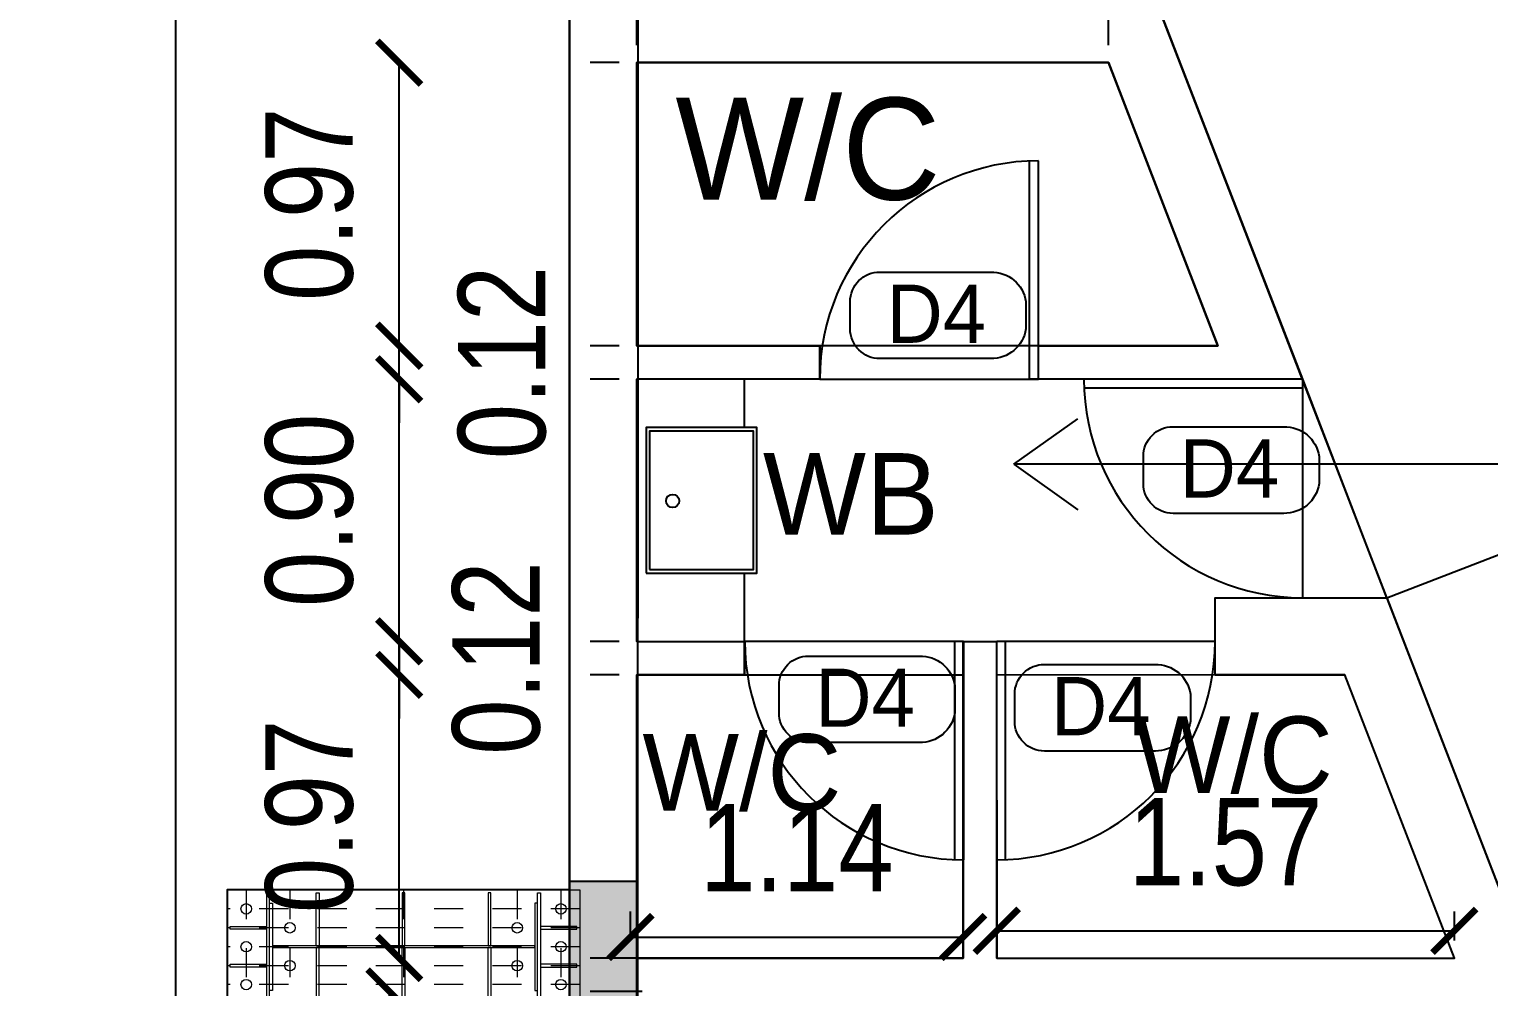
# Model space of a CAD drawing. Header units: metres. Extents: x 1422408 to 2267436, y 3843 to 80428.
# Drawn here: x 2267053.85 to 2267058.86, y 4062.4 to 4065.68 of the extents above; entities that cross this region are included whole.
import ezdxf
from ezdxf.enums import TextEntityAlignment as Align

# ---------------------------------------------------------------- set-up
doc = ezdxf.new("R2010")
doc.units = ezdxf.units.M
doc.header["$LTSCALE"] = 3.5
doc.header["$MEASUREMENT"] = 0
for name, pattern in [('CENTER2', [1.125, 0.75, -0.125, 0.125, -0.125]), ('CONTIN', [0]), ('DOT2', [0.125, 0, -0.125])]:
    doc.linetypes.add(name, pattern=pattern)
doc.layers.get('0').update_dxf_attribs({"linetype": 'CONTINUOUS'})
doc.layers.get('DEFPOINTS').update_dxf_attribs({"linetype": 'CONTINUOUS'})
for name, color, linetype, lineweight in [('1', 1, 'CONTIN', 18), ('BASEPLATE', 2, 'CONTINUOUS', 18), ('BLK_1_FIRE_TENDER_MOVEMENT', 161, 'CONTINUOUS', 0), ('RCC COLUMN', 7, 'CONTINUOUS', 18), ('STEEL', 11, 'CONTINUOUS', 18), ('STIFFENER', 6, 'CONTINUOUS', 18)]:
    doc.layers.add(name, color=color, linetype=linetype, lineweight=lineweight)
for name, color, linetype in [('A-ANNO-TITLE', 7, 'CONTINUOUS'), ('BLK_1_FLR_0_CARPET_AREA', 10, 'CONTINUOUS'), ('BLK_1_FLR_0_REGULAR_ROOM_1', 117, 'CONTINUOUS'), ('BLK_1_FLR_0_WATER_CLOSET', 213, 'CONTINUOUS'), ('BLK_1_LVL_0_BLDG_FOOT_PRINT', 1, 'CONTINUOUS'), ('BLK_1_LVL_0_SIDE_SETBACK2', 102, 'CONTINUOUS'), ('COLUMN', 2, 'CONTINUOUS'), ('DOOR', 8, 'CONTINUOUS'), ('ID', 3, 'CONTINUOUS'), ('rm no', 57, 'CONTINUOUS'), ('WALL', 125, 'CONTINUOUS')]:
    doc.layers.add(name, color=color, linetype=linetype)
for name, color, linetype, plot in [('BLK_1_COVERED_AREA', 140, 'CONTINUOUS', False), ('BLK_1_FLR_0_BLT_UP_AREA', 1, 'CONTINUOUS', False), ('BLK_1_MAX_HEIGHT_CAL_SET_BACK', 6, 'CONTINUOUS', False)]:
    doc.layers.add(name, color=color, linetype=linetype, plot=plot)
doc.styles.add('ID', font='GOTHIC.TTF', dxfattribs={"width": 0.85})
doc.styles.add('USA TEXT', font='GOTHIC.TTF')
doc.dimstyles.new('1-100-ID', dxfattribs={"dimtxt": 0.3, "dimasz": 0.15, "dimexe": 0.1, "dimexo": 0.06, "dimgap": 0.15, "dimtad": 1, "dimzin": 3, "dimdsep": 46, "dimtxsty": 'ID', "dimblk": 'ARCHTICK', "dimcen": 0, "dimclrd": 252, "dimclre": 252, "dimclrt": 3, "dimadec": 0, "dimazin": 0, "dimtfac": 1, "dimtix": 1, "dimtmove": 2, "dimatfit": 3, "dimldrblk": 'OPEN90', "dimfxl": 1, "dimtolj": 1, "dimtzin": 0, "dimarcsym": 0})
doc.dimstyles.get("Standard").update_dxf_attribs({"dimtxt": 0.18, "dimasz": 0.18, "dimexe": 0.18, "dimexo": 0.0625, "dimgap": 0.09, "dimtad": 0, "dimtih": 1, "dimtoh": 1, "dimdec": 4, "dimzin": 0, "dimdsep": 46, "dimtxsty": 'STANDARD', "dimcen": 0.09, "dimadec": 0, "dimazin": 0, "dimtfac": 1, "dimtdec": 4, "dimtofl": 0, "dimtmove": 0, "dimatfit": 3, "dimfxl": 1, "dimtolj": 1, "dimtzin": 0, "dimarcsym": 0})

# ---------------------------------------------------------------- blocks, each defined once
blk = doc.blocks.new('BP1')
at = {"layer": '1', "linetype": 'Continuous'}
for centre in [(12808942.6, 6760111), (12809072.6, 6760111), (12809202.6, 6760111), (12809007.6, 6759961), (12809137.6, 6759961), (12809007.6, 6759181), (12809137.6, 6759181), (12808942.6, 6759031), (12809072.6, 6759031), (12809202.6, 6759031)]:
    blk.add_circle(centre, 18, dxfattribs=at)
at = {"layer": 'BASEPLATE', "linetype": 'Continuous'}
blk.add_lwpolyline([(12808877.6, 6760176), (12809267.6, 6760176), (12809267.6, 6758966), (12808877.6, 6758966)], close=True, dxfattribs=at)
at = {"layer": 'RCC COLUMN', "color": 4, "linetype": 'CENTER2', "ltscale": 2}
for p, q in [((12808942.6, 6760176), (12808942.6, 6758966)), ((12809007.6, 6760176), (12809007.6, 6758966)), ((12809072.6, 6760176), (12809072.6, 6758966)), ((12809137.6, 6760176), (12809137.6, 6758966)), ((12809202.6, 6760176), (12809202.6, 6758966)), ((12808877.6, 6760111), (12809267.6, 6760111)), ((12808877.6, 6759961), (12809267.6, 6759961)), ((12808877.6, 6759571), (12809267.6, 6759571)), ((12808877.6, 6759181), (12809267.6, 6759181)), ((12808877.6, 6759031), (12809267.6, 6759031))]:
    blk.add_line(p, q, dxfattribs=at)
at = {"layer": 'STEEL', "linetype": 'Continuous'}
for points in [[(12808922.6, 6760021), (12809222.6, 6760021), (12809222.6, 6760031), (12808922.6, 6760031)], [(12809069.6, 6760021), (12809069.6, 6759121), (12809075.6, 6759121), (12809075.6, 6760021)], [(12808922.6, 6759121), (12809222.6, 6759121), (12809222.6, 6759111), (12808922.6, 6759111)]]:
    blk.add_lwpolyline(points, close=True, dxfattribs=at)
at = {"layer": 'STIFFENER', "linetype": 'Continuous'}
for points in [[(12809002.6, 6760166), (12809002.6, 6760041), (12809012.6, 6760041), (12809012.6, 6760166)], [(12809132.6, 6760166), (12809132.6, 6760041), (12809142.6, 6760041), (12809142.6, 6760166)], [(12809257.6, 6760031), (12808887.6, 6760031), (12808887.6, 6760041), (12809257.6, 6760041)], [(12808887.6, 6759861), (12809069.6, 6759861), (12809069.6, 6759871), (12808887.6, 6759871)], [(12809257.6, 6759861), (12809075.6, 6759861), (12809075.6, 6759871), (12809257.6, 6759871)], [(12808887.6, 6759566), (12809069.6, 6759566), (12809069.6, 6759576), (12808887.6, 6759576)], [(12809257.6, 6759566), (12809075.6, 6759566), (12809075.6, 6759576), (12809257.6, 6759576)], [(12808887.6, 6759281), (12809069.6, 6759281), (12809069.6, 6759271), (12808887.6, 6759271)], [(12809257.6, 6759281), (12809075.6, 6759281), (12809075.6, 6759271), (12809257.6, 6759271)], [(12809257.6, 6759111), (12808887.6, 6759111), (12808887.6, 6759101), (12809257.6, 6759101)], [(12809002.6, 6758976), (12809002.6, 6759101), (12809012.6, 6759101), (12809012.6, 6758976)], [(12809132.6, 6758976), (12809132.6, 6759101), (12809142.6, 6759101), (12809142.6, 6758976)]]:
    blk.add_lwpolyline(points, close=True, dxfattribs=at)
blk = doc.blocks.new('_ArchTick')
at = {"color": 0, "linetype": 'ByBlock', "const_width": 0.15}
blk.add_lwpolyline([(-0.5, -0.5), (0.5, 0.5)], dxfattribs=at)
blk = doc.blocks.new('*D138')
at = {"layer": 'DEFPOINTS', "color": 0, "ltscale": 400}
for p in [(2267056.4871, 4070.1532), (2267061.4699, 4054.9082), (2267066.6753, 4054.9082)]:
    blk.add_point(p, dxfattribs=at)
at = {"layer": 'ID', "color": 252, "linetype": 'DOT2', "lineweight": -2, "ltscale": 400}
for p, q in [((2267056.5471, 4070.1532), (2267066.7753, 4070.1532)), ((2267061.5299, 4054.9082), (2267066.7753, 4054.9082))]:
    blk.add_line(p, q, dxfattribs=at)
at = {"layer": 'ID', "color": 252, "lineweight": -2, "ltscale": 400}
blk.add_line((2267066.6753, 4070.1532), (2267066.6753, 4054.9082), dxfattribs=at)
at = {"layer": 'ID', "color": 252, "lineweight": -2, "ltscale": 400, "xscale": 0.15, "yscale": 0.15, "zscale": 0.15}
for p, rotation in [((2267066.6753, 4070.1532), 90), ((2267066.6753, 4054.9082), 270)]:
    blk.add_blockref('_ArchTick', p, dxfattribs=dict(at, rotation=rotation))
at = {"layer": 'ID', "color": 3, "ltscale": 400, "insert": (2267066.3678, 4062.5307), "char_height": 0.3, "attachment_point": 5, "rotation": 90, "style": 'ID'}
blk.add_mtext('\\A1;15.25', dxfattribs=at)
blk = doc.blocks.new('_Open90')
at = {"color": 0, "linetype": 'ByBlock', "lineweight": -2}
for p, q in [((-0.5, 0.5), (0, 0)), ((0, 0), (-1, 0)), ((0, 0), (-0.5, -0.5))]:
    blk.add_line(p, q, dxfattribs=at)
blk = doc.blocks.new('*D143')
at = {"layer": 'DEFPOINTS', "color": 0, "ltscale": 400}
for p in [(2267055.7299, 4070.3832), (2267067.3989, 4070.3832), (2267061.4056, 4039.2132)]:
    blk.add_point(p, dxfattribs=at)
at = {"layer": 'ID', "color": 252, "linetype": 'DOT2', "lineweight": -2, "ltscale": 400}
for p, q in [((2267055.7899, 4070.3832), (2267067.4989, 4070.3832)), ((2267061.4656, 4039.2132), (2267067.4989, 4039.2132))]:
    blk.add_line(p, q, dxfattribs=at)
at = {"layer": 'ID', "color": 252, "lineweight": -2, "ltscale": 400}
blk.add_line((2267067.3989, 4039.2132), (2267067.3989, 4070.3832), dxfattribs=at)
at = {"layer": 'ID', "color": 252, "lineweight": -2, "ltscale": 400, "xscale": 0.15, "yscale": 0.15, "zscale": 0.15}
for p, rotation in [((2267067.3989, 4070.3832), 90), ((2267067.3989, 4039.2132), 270)]:
    blk.add_blockref('_ArchTick', p, dxfattribs=dict(at, rotation=rotation))
at = {"layer": 'ID', "color": 3, "ltscale": 400, "insert": (2267067.0913, 4054.7982), "char_height": 0.3, "attachment_point": 5, "rotation": 90, "style": 'ID'}
blk.add_mtext('\\A1;31.17', dxfattribs=at)
blk = doc.blocks.new('*D94')
at = {"layer": 'DEFPOINTS', "color": 0, "ltscale": 400}
for p in [(2267053.55, 4065.7989), (2267055.931, 4065.7989), (2267055.931, 4065.5689)]:
    blk.add_point(p, dxfattribs=at)
at = {"layer": 'ID', "color": 252, "lineweight": -2, "ltscale": 400}
for p, q in [((2267053.55, 4065.7989), (2267053.55, 4065.9489)), ((2267053.55, 4065.5689), (2267053.55, 4065.7989)), ((2267053.55, 4065.5689), (2267053.55, 4065.4189))]:
    blk.add_line(p, q, dxfattribs=at)
at = {"layer": 'ID', "color": 252, "linetype": 'DOT2', "lineweight": -2, "ltscale": 400}
for p, q in [((2267055.871, 4065.7989), (2267053.45, 4065.7989)), ((2267055.871, 4065.5689), (2267053.45, 4065.5689))]:
    blk.add_line(p, q, dxfattribs=at)
at = {"layer": 'ID', "color": 252, "lineweight": -2, "ltscale": 400, "xscale": 0.15, "yscale": 0.15, "zscale": 0.15}
for p, rotation in [((2267053.55, 4065.7989), 270), ((2267053.55, 4065.5689), 90)]:
    blk.add_blockref('_ArchTick', p, dxfattribs=dict(at, rotation=rotation))
at = {"layer": 'ID', "color": 3, "ltscale": 400, "insert": (2267053.2424, 4065.6839), "char_height": 0.3, "attachment_point": 5, "rotation": 90, "style": 'ID'}
blk.add_mtext('\\A1;0.23', dxfattribs=at)
blk = doc.blocks.new('*D106')
at = {"layer": 'DEFPOINTS', "color": 0, "ltscale": 400}
for p in [(2267055.0828, 4062.3796), (2267055.931, 4062.3796), (2267055.931, 4061.3739)]:
    blk.add_point(p, dxfattribs=at)
at = {"layer": 'ID', "color": 252, "linetype": 'DOT2', "lineweight": -2, "ltscale": 400}
for p, q in [((2267055.871, 4062.3796), (2267054.9828, 4062.3796)), ((2267055.871, 4061.3739), (2267054.9828, 4061.3739))]:
    blk.add_line(p, q, dxfattribs=at)
at = {"layer": 'ID', "color": 252, "lineweight": -2, "ltscale": 400}
blk.add_line((2267055.0828, 4061.3739), (2267055.0828, 4062.3796), dxfattribs=at)
at = {"layer": 'ID', "color": 252, "lineweight": -2, "ltscale": 400, "xscale": 0.15, "yscale": 0.15, "zscale": 0.15}
for p, rotation in [((2267055.0828, 4062.3796), 90), ((2267055.0828, 4061.3739), 270)]:
    blk.add_blockref('_ArchTick', p, dxfattribs=dict(at, rotation=rotation))
at = {"layer": 'ID', "color": 3, "ltscale": 400, "insert": (2267054.7753, 4061.8768), "char_height": 0.3, "attachment_point": 5, "rotation": 90, "style": 'ID'}
blk.add_mtext('\\A1;1.01', dxfattribs=at)
blk = doc.blocks.new('*D107')
at = {"layer": 'DEFPOINTS', "color": 0, "ltscale": 400}
for p in [(2267055.1161, 4063.4668), (2267055.931, 4063.4668), (2267055.931, 4062.4946)]:
    blk.add_point(p, dxfattribs=at)
at = {"layer": 'ID', "color": 252, "linetype": 'DOT2', "lineweight": -2, "ltscale": 400}
for p, q in [((2267055.871, 4063.4668), (2267055.0161, 4063.4668)), ((2267055.871, 4062.4946), (2267055.0161, 4062.4946))]:
    blk.add_line(p, q, dxfattribs=at)
at = {"layer": 'ID', "color": 252, "lineweight": -2, "ltscale": 400}
blk.add_line((2267055.1161, 4062.4946), (2267055.1161, 4063.4668), dxfattribs=at)
at = {"layer": 'ID', "color": 252, "lineweight": -2, "ltscale": 400, "xscale": 0.15, "yscale": 0.15, "zscale": 0.15}
for p, rotation in [((2267055.1161, 4063.4668), 90), ((2267055.1161, 4062.4946), 270)]:
    blk.add_blockref('_ArchTick', p, dxfattribs=dict(at, rotation=rotation))
at = {"layer": 'ID', "color": 3, "ltscale": 400, "insert": (2267054.8086, 4062.9807), "char_height": 0.3, "attachment_point": 5, "rotation": 90, "style": 'ID'}
blk.add_mtext('\\A1;0.97', dxfattribs=at)
blk = doc.blocks.new('*D108')
at = {"layer": 'DEFPOINTS', "color": 0, "ltscale": 400}
for p in [(2267055.1161, 4063.5818), (2267055.931, 4063.5818), (2267055.931, 4063.4668)]:
    blk.add_point(p, dxfattribs=at)
at = {"layer": 'ID', "color": 252, "lineweight": -2, "ltscale": 400}
for p, q in [((2267055.1161, 4063.5818), (2267055.1161, 4063.7318)), ((2267055.1161, 4063.4668), (2267055.1161, 4063.5818)), ((2267055.1161, 4063.4668), (2267055.1161, 4063.3168))]:
    blk.add_line(p, q, dxfattribs=at)
at = {"layer": 'ID', "color": 252, "linetype": 'DOT2', "lineweight": -2, "ltscale": 400}
for p, q in [((2267055.871, 4063.5818), (2267055.0161, 4063.5818)), ((2267055.871, 4063.4668), (2267055.0161, 4063.4668))]:
    blk.add_line(p, q, dxfattribs=at)
at = {"layer": 'ID', "color": 252, "lineweight": -2, "ltscale": 400, "xscale": 0.15, "yscale": 0.15, "zscale": 0.15}
for p, rotation in [((2267055.1161, 4063.5818), 270), ((2267055.1161, 4063.4668), 90)]:
    blk.add_blockref('_ArchTick', p, dxfattribs=dict(at, rotation=rotation))
at = {"layer": 'ID', "color": 3, "ltscale": 400, "insert": (2267055.4501, 4063.5243), "char_height": 0.3, "attachment_point": 5, "rotation": 90, "style": 'ID'}
blk.add_mtext('\\A1;0.12', dxfattribs=at)
blk = doc.blocks.new('*D109')
at = {"layer": 'DEFPOINTS', "color": 0, "ltscale": 400}
for p in [(2267055.1161, 4064.4818), (2267055.931, 4064.4818), (2267055.931, 4063.5818)]:
    blk.add_point(p, dxfattribs=at)
at = {"layer": 'ID', "color": 252, "lineweight": -2, "ltscale": 400}
for p, q in [((2267055.1161, 4064.4818), (2267055.1161, 4064.6318)), ((2267055.1161, 4063.5818), (2267055.1161, 4064.4818)), ((2267055.1161, 4063.5818), (2267055.1161, 4063.4318))]:
    blk.add_line(p, q, dxfattribs=at)
at = {"layer": 'ID', "color": 252, "linetype": 'DOT2', "lineweight": -2, "ltscale": 400}
for p, q in [((2267055.871, 4064.4818), (2267055.0161, 4064.4818)), ((2267055.871, 4063.5818), (2267055.0161, 4063.5818))]:
    blk.add_line(p, q, dxfattribs=at)
at = {"layer": 'ID', "color": 252, "lineweight": -2, "ltscale": 400, "xscale": 0.15, "yscale": 0.15, "zscale": 0.15}
for p, rotation in [((2267055.1161, 4064.4818), 270), ((2267055.1161, 4063.5818), 90)]:
    blk.add_blockref('_ArchTick', p, dxfattribs=dict(at, rotation=rotation))
at = {"layer": 'ID', "color": 3, "ltscale": 400, "insert": (2267054.8086, 4064.0318), "char_height": 0.3, "attachment_point": 5, "rotation": 90, "style": 'ID'}
blk.add_mtext('\\A1;0.90', dxfattribs=at)
blk = doc.blocks.new('*D110')
at = {"layer": 'DEFPOINTS', "color": 0, "ltscale": 400}
for p in [(2267055.1161, 4064.5968), (2267055.931, 4064.5968), (2267055.931, 4064.4818)]:
    blk.add_point(p, dxfattribs=at)
at = {"layer": 'ID', "color": 252, "lineweight": -2, "ltscale": 400}
for p, q in [((2267055.1161, 4064.5968), (2267055.1161, 4064.7468)), ((2267055.1161, 4064.4818), (2267055.1161, 4064.5968)), ((2267055.1161, 4064.4818), (2267055.1161, 4064.3318))]:
    blk.add_line(p, q, dxfattribs=at)
at = {"layer": 'ID', "color": 252, "linetype": 'DOT2', "lineweight": -2, "ltscale": 400}
for p, q in [((2267055.871, 4064.5968), (2267055.0161, 4064.5968)), ((2267055.871, 4064.4818), (2267055.0161, 4064.4818))]:
    blk.add_line(p, q, dxfattribs=at)
at = {"layer": 'ID', "color": 252, "lineweight": -2, "ltscale": 400, "xscale": 0.15, "yscale": 0.15, "zscale": 0.15}
for p, rotation in [((2267055.1161, 4064.5968), 270), ((2267055.1161, 4064.4818), 90)]:
    blk.add_blockref('_ArchTick', p, dxfattribs=dict(at, rotation=rotation))
at = {"layer": 'ID', "color": 3, "ltscale": 400, "insert": (2267055.4698, 4064.5393), "char_height": 0.3, "attachment_point": 5, "rotation": 90, "style": 'ID'}
blk.add_mtext('\\A1;0.12', dxfattribs=at)
blk = doc.blocks.new('*D111')
at = {"layer": 'DEFPOINTS', "color": 0, "ltscale": 400}
for p in [(2267055.1161, 4065.5689), (2267055.931, 4065.5689), (2267055.931, 4064.5968)]:
    blk.add_point(p, dxfattribs=at)
at = {"layer": 'ID', "color": 252, "linetype": 'DOT2', "lineweight": -2, "ltscale": 400}
for p, q in [((2267055.871, 4065.5689), (2267055.0161, 4065.5689)), ((2267055.871, 4064.5968), (2267055.0161, 4064.5968))]:
    blk.add_line(p, q, dxfattribs=at)
at = {"layer": 'ID', "color": 252, "lineweight": -2, "ltscale": 400}
blk.add_line((2267055.1161, 4064.5968), (2267055.1161, 4065.5689), dxfattribs=at)
at = {"layer": 'ID', "color": 252, "lineweight": -2, "ltscale": 400, "xscale": 0.15, "yscale": 0.15, "zscale": 0.15}
for p, rotation in [((2267055.1161, 4065.5689), 90), ((2267055.1161, 4064.5968), 270)]:
    blk.add_blockref('_ArchTick', p, dxfattribs=dict(at, rotation=rotation))
at = {"layer": 'ID', "color": 3, "ltscale": 400, "insert": (2267054.8086, 4065.0828), "char_height": 0.3, "attachment_point": 5, "rotation": 90, "style": 'ID'}
blk.add_mtext('\\A1;0.97', dxfattribs=at)
blk = doc.blocks.new('*D114')
at = {"layer": 'DEFPOINTS', "color": 0, "ltscale": 400}
for p in [(2267057.0515, 4062.5665), (2267055.91, 4062.4946), (2267057.0515, 4062.4946)]:
    blk.add_point(p, dxfattribs=at)
at = {"layer": 'ID', "color": 252, "linetype": 'DOT2', "lineweight": -2, "ltscale": 400}
for p, q in [((2267055.91, 4062.5546), (2267055.91, 4062.6665)), ((2267057.0515, 4062.5546), (2267057.0515, 4062.6665))]:
    blk.add_line(p, q, dxfattribs=at)
at = {"layer": 'ID', "color": 252, "lineweight": -2, "ltscale": 400}
blk.add_line((2267055.91, 4062.5665), (2267057.0515, 4062.5665), dxfattribs=at)
at = {"layer": 'ID', "color": 252, "lineweight": -2, "ltscale": 400, "xscale": 0.15, "yscale": 0.15, "zscale": 0.15, "rotation": 180}
blk.add_blockref('_ArchTick', (2267055.91, 4062.5665), dxfattribs=at)
at = {"layer": 'ID', "color": 252, "lineweight": -2, "ltscale": 400, "xscale": 0.15, "yscale": 0.15, "zscale": 0.15}
blk.add_blockref('_ArchTick', (2267057.0515, 4062.5665), dxfattribs=at)
at = {"layer": 'ID', "color": 3, "ltscale": 400, "insert": (2267056.4807, 4062.8731), "char_height": 0.3, "attachment_point": 5, "style": 'ID'}
blk.add_mtext('\\A1;1.14', dxfattribs=at)
blk = doc.blocks.new('*D115')
at = {"layer": 'DEFPOINTS', "color": 0, "ltscale": 400}
for p in [(2267058.7369, 4062.5883), (2267057.1665, 4062.4946), (2267058.7369, 4062.4946)]:
    blk.add_point(p, dxfattribs=at)
at = {"layer": 'ID', "color": 252, "linetype": 'DOT2', "lineweight": -2, "ltscale": 400}
for p, q in [((2267057.1665, 4062.5546), (2267057.1665, 4062.6883)), ((2267058.7369, 4062.5546), (2267058.7369, 4062.6883))]:
    blk.add_line(p, q, dxfattribs=at)
at = {"layer": 'ID', "color": 252, "lineweight": -2, "ltscale": 400}
blk.add_line((2267057.1665, 4062.5883), (2267058.7369, 4062.5883), dxfattribs=at)
at = {"layer": 'ID', "color": 252, "lineweight": -2, "ltscale": 400, "xscale": 0.15, "yscale": 0.15, "zscale": 0.15, "rotation": 180}
blk.add_blockref('_ArchTick', (2267057.1665, 4062.5883), dxfattribs=at)
at = {"layer": 'ID', "color": 252, "lineweight": -2, "ltscale": 400, "xscale": 0.15, "yscale": 0.15, "zscale": 0.15}
blk.add_blockref('_ArchTick', (2267058.7369, 4062.5883), dxfattribs=at)
at = {"layer": 'ID', "color": 3, "ltscale": 400, "insert": (2267057.9517, 4062.892), "char_height": 0.3, "attachment_point": 5, "style": 'ID'}
blk.add_mtext('\\A1;1.57', dxfattribs=at)
blk = doc.blocks.new('*D120')
at = {"layer": 'DEFPOINTS', "color": 0, "ltscale": 400}
for p in [(2267053.55, 4062.3796), (2267056.01, 4062.3796), (2267055.931, 4058.9382)]:
    blk.add_point(p, dxfattribs=at)
at = {"layer": 'ID', "color": 252, "linetype": 'DOT2', "lineweight": -2, "ltscale": 400}
for p, q in [((2267055.95, 4062.3796), (2267053.45, 4062.3796)), ((2267055.871, 4058.9382), (2267053.45, 4058.9382))]:
    blk.add_line(p, q, dxfattribs=at)
at = {"layer": 'ID', "color": 252, "lineweight": -2, "ltscale": 400}
blk.add_line((2267053.55, 4058.9382), (2267053.55, 4062.3796), dxfattribs=at)
at = {"layer": 'ID', "color": 252, "lineweight": -2, "ltscale": 400, "xscale": 0.15, "yscale": 0.15, "zscale": 0.15}
for p, rotation in [((2267053.55, 4062.3796), 90), ((2267053.55, 4058.9382), 270)]:
    blk.add_blockref('_ArchTick', p, dxfattribs=dict(at, rotation=rotation))
at = {"layer": 'ID', "color": 3, "ltscale": 400, "insert": (2267053.2424, 4060.6589), "char_height": 0.3, "attachment_point": 5, "rotation": 90, "style": 'ID'}
blk.add_mtext('\\A1;3.44', dxfattribs=at)
blk = doc.blocks.new('*D121')
at = {"layer": 'DEFPOINTS', "color": 0, "ltscale": 400}
for p in [(2267053.55, 4062.4946), (2267056.01, 4062.4946), (2267056.01, 4062.3796)]:
    blk.add_point(p, dxfattribs=at)
at = {"layer": 'ID', "color": 252, "lineweight": -2, "ltscale": 400}
for p, q in [((2267053.55, 4062.4946), (2267053.55, 4062.6446)), ((2267053.55, 4062.3796), (2267053.55, 4062.4946)), ((2267053.55, 4062.3796), (2267053.55, 4062.2296))]:
    blk.add_line(p, q, dxfattribs=at)
at = {"layer": 'ID', "color": 252, "linetype": 'DOT2', "lineweight": -2, "ltscale": 400}
for p, q in [((2267055.95, 4062.4946), (2267053.45, 4062.4946)), ((2267055.95, 4062.3796), (2267053.45, 4062.3796))]:
    blk.add_line(p, q, dxfattribs=at)
at = {"layer": 'ID', "color": 252, "lineweight": -2, "ltscale": 400, "xscale": 0.15, "yscale": 0.15, "zscale": 0.15}
for p, rotation in [((2267053.55, 4062.4946), 270), ((2267053.55, 4062.3796), 90)]:
    blk.add_blockref('_ArchTick', p, dxfattribs=dict(at, rotation=rotation))
at = {"layer": 'ID', "color": 3, "ltscale": 400, "insert": (2267053.2424, 4062.4371), "char_height": 0.3, "attachment_point": 5, "rotation": 90, "style": 'ID'}
blk.add_mtext('\\A1;0.12', dxfattribs=at)
blk = doc.blocks.new('*D122')
at = {"layer": 'DEFPOINTS', "color": 0, "ltscale": 400}
for p in [(2267053.55, 4065.5689), (2267056.2454, 4065.5689), (2267056.2454, 4062.4946)]:
    blk.add_point(p, dxfattribs=at)
at = {"layer": 'ID', "color": 252, "linetype": 'DOT2', "lineweight": -2, "ltscale": 400}
for p, q in [((2267056.1854, 4065.5689), (2267053.45, 4065.5689)), ((2267056.1854, 4062.4946), (2267053.45, 4062.4946))]:
    blk.add_line(p, q, dxfattribs=at)
at = {"layer": 'ID', "color": 252, "lineweight": -2, "ltscale": 400}
blk.add_line((2267053.55, 4062.4946), (2267053.55, 4065.5689), dxfattribs=at)
at = {"layer": 'ID', "color": 252, "lineweight": -2, "ltscale": 400, "xscale": 0.15, "yscale": 0.15, "zscale": 0.15}
for p, rotation in [((2267053.55, 4065.5689), 90), ((2267053.55, 4062.4946), 270)]:
    blk.add_blockref('_ArchTick', p, dxfattribs=dict(at, rotation=rotation))
at = {"layer": 'ID', "color": 3, "ltscale": 400, "insert": (2267053.2424, 4064.0318), "char_height": 0.3, "attachment_point": 5, "rotation": 90, "style": 'ID'}
blk.add_mtext('\\A1;3.07', dxfattribs=at)
blk = doc.blocks.new('*D123')
at = {"layer": 'DEFPOINTS', "color": 0, "ltscale": 400}
for p in [(2267057.5496, 4066.1043), (2267055.931, 4065.5689), (2267057.5496, 4065.5689)]:
    blk.add_point(p, dxfattribs=at)
at = {"layer": 'ID', "color": 252, "linetype": 'DOT2', "lineweight": -2, "ltscale": 400}
for p, q in [((2267055.931, 4065.6289), (2267055.931, 4066.2043)), ((2267057.5496, 4065.6289), (2267057.5496, 4066.2043))]:
    blk.add_line(p, q, dxfattribs=at)
at = {"layer": 'ID', "color": 252, "lineweight": -2, "ltscale": 400}
blk.add_line((2267055.931, 4066.1043), (2267057.5496, 4066.1043), dxfattribs=at)
at = {"layer": 'ID', "color": 252, "lineweight": -2, "ltscale": 400, "xscale": 0.15, "yscale": 0.15, "zscale": 0.15, "rotation": 180}
blk.add_blockref('_ArchTick', (2267055.931, 4066.1043), dxfattribs=at)
at = {"layer": 'ID', "color": 252, "lineweight": -2, "ltscale": 400, "xscale": 0.15, "yscale": 0.15, "zscale": 0.15}
blk.add_blockref('_ArchTick', (2267057.5496, 4066.1043), dxfattribs=at)
at = {"layer": 'ID', "color": 3, "ltscale": 400, "insert": (2267056.7403, 4066.4118), "char_height": 0.3, "attachment_point": 5, "style": 'ID'}
blk.add_mtext('\\A1;1.62', dxfattribs=at)
blk = doc.blocks.new('*D302')
at = {"layer": 'BLK_1_MAX_HEIGHT_CAL_SET_BACK', "color": 0, "lineweight": -2}
for p, q in [((2267055.7935, 4075.9871), (2267054.1688, 4075.9871)), ((2267054.3488, 4075.8071), (2267054.3488, 4057.6648)), ((2267054.3488, 4039.1626), (2267054.3488, 4057.3048)), ((2267055.8685, 4038.9826), (2267054.1688, 4038.9826))]:
    blk.add_line(p, q, dxfattribs=at)
at = {"layer": 'BLK_1_MAX_HEIGHT_CAL_SET_BACK', "color": 0}
for points in [[(2267054.3188, 4075.8071), (2267054.3788, 4075.8071), (2267054.3488, 4075.9871)], [(2267054.3188, 4039.1626), (2267054.3788, 4039.1626), (2267054.3488, 4038.9826)]]:
    blk.add_solid(points, dxfattribs=at)
at = {"layer": 'DEFPOINTS', "color": 0}
for p in [(2267054.3488, 4075.9871), (2267055.856, 4075.9871), (2267055.931, 4038.9826)]:
    blk.add_point(p, dxfattribs=at)
at = {"layer": 'BLK_1_MAX_HEIGHT_CAL_SET_BACK', "color": 0, "insert": (2267054.3488, 4057.4848), "char_height": 0.18, "attachment_point": 5}
blk.add_mtext('\\A1;37.0045', dxfattribs=at)

msp = doc.modelspace()

# ---------------------------------------------------------------- hatches: boundary and pattern name
at = {"layer": 'COLUMN', "ltscale": 400}
h = msp.add_hatch(color=254, dxfattribs=at)
h.dxf.hatch_style = 1
h.paths.add_polyline_path([(2267055.93103, 4062.30823), (2267055.70103, 4062.30823), (2267055.70103, 4062.75823), (2267055.93103, 4062.75823)])

# ---------------------------------------------------------------- linework, layer by layer
at = {"layer": 'BLK_1_COVERED_AREA'}
msp.add_lwpolyline([(2267038.93293, 4038.98323), (2267064.95356, 4038.98323), (2267064.95356, 4047.05791), (2267061.1333, 4056.93823), (2267055.93293, 4056.93823), (2267055.9386, 4070.38323), (2267030.93293, 4070.38323), (2267030.93293, 4059.18652), (2267032.77373, 4054.45823), (2267038.93293, 4054.45823)], close=True, dxfattribs=at)
at = {"layer": 'BLK_1_FIRE_TENDER_MOVEMENT'}
msp.add_lwpolyline([(2267064.95356, 4038.98324), (2267068.45356, 4038.98335), (2267068.45356, 4047.711), (2267059.68725, 4070.38323), (2267055.93861, 4070.38323), (2267055.93861, 4065.7989), (2267057.70729, 4065.7989), (2267064.95356, 4047.05791)], close=True, dxfattribs=at)
at = {"layer": 'BLK_1_FLR_0_BLT_UP_AREA', "color": 45}
msp.add_lwpolyline([(2267038.93293, 4038.98323), (2267064.95356, 4038.98323), (2267064.95356, 4047.05791), (2267061.1333, 4056.93823), (2267055.93293, 4056.93823), (2267055.9386, 4070.38323), (2267030.93293, 4070.38323), (2267030.93293, 4059.18652), (2267032.77373, 4054.45823), (2267038.93293, 4054.45823)], close=True, dxfattribs=at)
at = {"layer": 'BLK_1_FLR_0_CARPET_AREA', "color": 14}
msp.add_lwpolyline([(2267044.74603, 4070.15323), (2267050.11603, 4070.15323), (2267050.11603, 4069.58523), (2267050.41603, 4069.58523), (2267050.41603, 4070.15323), (2267055.70103, 4070.15323), (2267055.70103, 4070.03523), (2267055.05803, 4070.03523), (2267055.05803, 4069.73523), (2267055.70103, 4069.73523), (2267055.70103, 4062.72823), (2267054.52603, 4062.72823), (2267054.52603, 4062.33823), (2267055.70103, 4062.33823), (2267055.70103, 4055.65823), (2267055.93103, 4055.65823), (2267055.93103, 4056.70823), (2267058.33103, 4056.70823), (2267058.33103, 4054.90823), (2267055.70103, 4054.90823)], dxfattribs=at)
msp.add_lwpolyline([(2267055.93103, 4062.4946), (2267057.05146, 4062.4946), (2267057.05222, 4063.58175), (2267057.1657, 4063.58175), (2267057.16646, 4062.4946), (2267058.73693, 4062.4946), (2267058.36146, 4063.46675), (2267057.91646, 4063.46675), (2267057.91646, 4063.73175), (2267058.50567, 4063.73175), (2267058.21657, 4064.48175), (2267057.30935, 4064.48175), (2267057.30935, 4064.59675), (2267057.92503, 4064.59675), (2267057.54956, 4065.5689), (2267055.93103, 4065.5689), (2267055.93103, 4064.59675), (2267056.55935, 4064.59675), (2267056.55935, 4064.48175), (2267055.93103, 4064.48175), (2267055.93103, 4063.58175), (2267056.30146, 4063.58175), (2267056.30146, 4063.46675), (2267055.93103, 4063.46675)], close=True, dxfattribs=at)
at = {"layer": 'BLK_1_FLR_0_REGULAR_ROOM_1', "color": 4}
msp.add_lwpolyline([(2267039.16103, 4039.21323), (2267055.70103, 4039.20823), (2267055.70103, 4054.90823), (2267058.33103, 4054.90823), (2267058.33103, 4056.70823), (2267055.70103, 4056.70823), (2267055.70103, 4070.15823), (2267042.79103, 4070.15323), (2267042.79103, 4062.75823), (2267039.16103, 4062.75823)], close=True, dxfattribs=at)
at = {"layer": 'BLK_1_FLR_0_WATER_CLOSET'}
for points in [[(2267055.93103, 4064.59675), (2267055.93103, 4065.5689), (2267057.54956, 4065.5689), (2267057.92503, 4064.59675)], [(2267057.05146, 4062.4946), (2267055.93103, 4062.4946), (2267055.93103, 4063.46675), (2267057.05146, 4063.46675)], [(2267057.16646, 4062.4946), (2267058.73693, 4062.4946), (2267058.36146, 4063.46675), (2267057.16578, 4063.46591)]]:
    msp.add_lwpolyline(points, close=True, dxfattribs=at)
at = {"layer": 'BLK_1_LVL_0_BLDG_FOOT_PRINT'}
msp.add_lwpolyline([(2267057.70729, 4065.7989), (2267055.93103, 4065.7989), (2267055.9386, 4070.38323), (2267030.93293, 4070.38323), (2267030.93293, 4059.18652), (2267032.77373, 4054.45823), (2267038.93293, 4054.45823), (2267038.93293, 4051.25783), (2267036.53103, 4051.25783), (2267036.53103, 4048.05783), (2267035.93103, 4048.05783), (2267035.93103, 4043.85783), (2267036.33103, 4043.85783), (2267036.33103, 4042.25783), (2267038.93293, 4042.25783), (2267038.93293, 4038.98323), (2267064.95356, 4038.98323), (2267064.95356, 4047.05791)], close=True, dxfattribs=at)
at = {"layer": 'BLK_1_LVL_0_SIDE_SETBACK2'}
msp.add_lwpolyline([(2267064.95356, 4038.98323), (2267064.95356, 4047.05791), (2267057.70729, 4065.7989), (2267055.93103, 4065.7989), (2267055.93859, 4070.38323), (2267064.94017, 4070.38323), (2267075.95256, 4038.98353)], close=True, dxfattribs=at)
at = {"layer": 'COLUMN', "ltscale": 400}
msp.add_lwpolyline([(2267055.70103, 4062.75823), (2267055.93103, 4062.75823), (2267055.93103, 4062.30823), (2267055.70103, 4062.30823)], close=True, dxfattribs=at)
at = {"layer": 'DOOR'}
for p, q in [((2267057.279, 4064.48175), (2267057.279, 4065.23175)), ((2267057.30935, 4064.48175), (2267057.30935, 4065.23175)), ((2267056.55935, 4064.48175), (2267057.30935, 4064.48175)), ((2267057.30935, 4064.48175), (2267057.279, 4064.48175)), ((2267058.216, 4064.48175), (2267057.466, 4064.48175)), ((2267058.216, 4064.48175), (2267058.216, 4063.73175)), ((2267058.50567, 4063.73175), (2267058.216, 4064.48175)), ((2267058.216, 4064.4514), (2267057.466, 4064.4514)), ((2267057.05222, 4063.58175), (2267056.30222, 4063.58175)), ((2267057.02187, 4063.58175), (2267057.02187, 4062.83175)), ((2267057.05222, 4063.58175), (2267057.05222, 4062.83175)), ((2267057.1657, 4063.58175), (2267057.1657, 4062.83175)), ((2267057.1657, 4063.58175), (2267057.16646, 4063.58175)), ((2267057.9157, 4063.58175), (2267057.16646, 4063.58175)), ((2267057.19605, 4063.58175), (2267057.19605, 4062.83175))]:
    msp.add_line(p, q, dxfattribs=at)
for centre, start, end in [((2267057.30935, 4064.48175), 90, 180), ((2267058.216, 4064.48175), 180, 270), ((2267057.05222, 4063.58175), 180, 270), ((2267057.1657, 4063.58175), 270, 0)]:
    msp.add_arc(centre, 0.75, start, end, dxfattribs=at)
at = {"layer": 'ID', "color": 8, "ltscale": 400}
for p, q in [((2267056.30146, 4064.31593), (2267056.30146, 4064.48175)), ((2267056.30146, 4063.58175), (2267056.30146, 4063.81603))]:
    msp.add_line(p, q, dxfattribs=at)
at = {"layer": 'ID', "ltscale": 400}
msp.add_line((2267055.70103, 4062.75823), (2267055.93103, 4062.75823), dxfattribs=at)
at = {"layer": 'ID', "color": 8, "ltscale": 400}
for points in [[(2267055.96323, 4063.81603), (2267056.34368, 4063.81603), (2267056.34368, 4064.31593), (2267055.96323, 4064.31593)], [(2267055.97523, 4063.82803), (2267056.33168, 4063.82803), (2267056.33168, 4064.30393), (2267055.97523, 4064.30393)]]:
    msp.add_lwpolyline(points, close=True, dxfattribs=at)
at = {"layer": 'ID', "color": 6, "ltscale": 400}
for points in [[(2267057.22486, 4064.18983), (2267057.44442, 4064.34625)], [(2267060.29295, 4064.18983), (2267057.22486, 4064.18983)], [(2267057.22486, 4064.18983), (2267057.44442, 4064.0334)]]:
    msp.add_lwpolyline(points, dxfattribs=at)
at = {"layer": 'ID', "color": 0, "ltscale": 400}
msp.add_lwpolyline([(2267058.50567, 4063.73175), (2267059.43851, 4064.09204), (2267061.00022, 4060.04852), (2267060.06738, 4059.68823)], dxfattribs=at)
at = {"layer": 'ID', "color": 8, "ltscale": 400}
msp.add_circle((2267056.05438, 4064.06384), 0.02264, dxfattribs=at)
at = {"layer": 'rm no', "color": 205}
for points in [[(2267056.66368, 4064.70191), (2267056.66368, 4064.74834, -1), (2267056.66368, 4064.74834, -0.415431), (2267056.7659, 4064.84996), (2267057.14531, 4064.84996, -0.3781048), (2267057.26678, 4064.74834), (2267057.26678, 4064.65487, -0.3771862), (2267057.14531, 4064.55265), (2267057.14531, 4064.55265), (2267056.7659, 4064.55265, -0.4142136), (2267056.66368, 4064.65487), (2267056.66368, 4064.74834)], [(2267057.66973, 4064.1707), (2267057.66973, 4064.21714, -1), (2267057.66973, 4064.21714, -0.415431), (2267057.77195, 4064.31876), (2267058.15136, 4064.31876, -0.3781048), (2267058.27283, 4064.21714), (2267058.27283, 4064.12367, -0.3771862), (2267058.15136, 4064.02144), (2267058.15136, 4064.02144), (2267057.77195, 4064.02144, -0.4142136), (2267057.66973, 4064.12367), (2267057.66973, 4064.21714)], [(2267056.41952, 4063.3835), (2267056.41952, 4063.42994, -1), (2267056.41952, 4063.42994, -0.415431), (2267056.52174, 4063.53156), (2267056.90115, 4063.53156, -0.3781048), (2267057.02262, 4063.42994), (2267057.02262, 4063.33647, -0.3771862), (2267056.90115, 4063.23425), (2267056.90115, 4063.23425), (2267056.52174, 4063.23425, -0.4142136), (2267056.41952, 4063.33647), (2267056.41952, 4063.42994)], [(2267057.22827, 4063.35454), (2267057.22827, 4063.40097, -1), (2267057.22827, 4063.40097, -0.415431), (2267057.3305, 4063.5026), (2267057.70991, 4063.5026, -0.3781048), (2267057.83137, 4063.40097), (2267057.83137, 4063.3075, -0.3771862), (2267057.70991, 4063.20528), (2267057.70991, 4063.20528), (2267057.3305, 4063.20528, -0.4142136), (2267057.22827, 4063.3075), (2267057.22827, 4063.40097)]]:
    msp.add_lwpolyline(points, format="xyb", dxfattribs=at)
at = {"layer": 'WALL', "ltscale": 400}
for p, q in [((2267055.70103, 4070.15323), (2267055.70103, 4058.70823)), ((2267058.08573, 4064.81906), (2267057.70729, 4065.7989)), ((2267055.93103, 4065.5689), (2267057.54956, 4065.5689)), ((2267055.93103, 4064.59675), (2267055.93103, 4065.5689)), ((2267057.92503, 4064.59675), (2267057.54956, 4065.5689)), ((2267055.93103, 4064.59675), (2267056.55935, 4064.59675)), ((2267056.55935, 4064.48175), (2267056.55935, 4064.59675)), ((2267057.30935, 4064.59675), (2267057.92503, 4064.59675)), ((2267057.30935, 4064.48175), (2267057.30935, 4064.59675)), ((2267055.93103, 4063.58175), (2267055.93103, 4064.48175)), ((2267056.55935, 4064.48175), (2267055.93103, 4064.48175)), ((2267057.51419, 4064.48175), (2267057.30935, 4064.48175)), ((2267057.91646, 4063.46675), (2267057.91646, 4063.73175)), ((2267057.91646, 4063.73175), (2267058.50567, 4063.73175)), ((2267055.93103, 4063.58175), (2267056.30146, 4063.58175)), ((2267056.30146, 4063.46675), (2267056.30146, 4063.58175)), ((2267057.05146, 4063.58175), (2267057.16646, 4063.58175)), ((2267057.05146, 4062.4946), (2267057.05146, 4063.58175)), ((2267057.05222, 4063.58175), (2267057.16646, 4063.58175)), ((2267057.16646, 4062.4946), (2267057.16646, 4063.58175)), ((2267055.93103, 4063.46675), (2267056.30146, 4063.46675)), ((2267055.93103, 4061.37392), (2267055.93103, 4063.46675)), ((2267057.91646, 4063.46675), (2267058.36146, 4063.46675)), ((2267058.73693, 4062.4946), (2267058.36146, 4063.46675)), ((2267055.93103, 4062.4946), (2267057.05146, 4062.4946)), ((2267057.16646, 4062.4946), (2267058.73693, 4062.4946))]:
    msp.add_line(p, q, dxfattribs=at)
for points in [[(2267055.93103, 4065.7989), (2267057.70729, 4065.7989), (2267058.216, 4064.48175), (2267057.30935, 4064.48175)], [(2267056.55935, 4064.48175), (2267055.93103, 4064.48175)], [(2267058.50567, 4063.73175), (2267060.06738, 4059.68823), (2267059.82083, 4059.68823)]]:
    msp.add_lwpolyline(points, dxfattribs=at)

# ---------------------------------------------------------------- block references
at = {"layer": 'RCC COLUMN', "linetype": 'Continuous', "xscale": 0.001, "yscale": 0.001, "zscale": 0.001, "rotation": 270}
msp.add_blockref('BP1', (2260295.55998, 16871.60584), dxfattribs=at)
msp.add_blockref('BP1', (2260295.55998, 16871.60584), dxfattribs=at)

# ---------------------------------------------------------------- texts
at = {"layer": 'A-ANNO-TITLE', "color": 0, "style": 'USA TEXT'}
for s, height, p in [('W/C', 0.35, (2267056.06402, 4065.09842)), ('WB', 0.28, (2267056.36435, 4063.94822)), ('W/C', 0.2625, (2267057.63751, 4063.06137)), ('W/C', 0.2625, (2267055.951, 4063.00085))]:
    msp.add_text(s, height=height, dxfattribs=at).set_placement(p)
at = {"layer": 'rm no', "style": 'USA TEXT'}
for p in [(2267056.95908, 4064.60687), (2267057.96513, 4064.07566), (2267056.71492, 4063.28846), (2267057.52367, 4063.2595)]:
    msp.add_attdef('D4', text='L0-09W1', height=0.2, dxfattribs=at).set_placement(p, align=Align.CENTER)

# ---------------------------------------------------------------- dimensions: what is measured, and where the dimension line sits
at = {"layer": 'BLK_1_MAX_HEIGHT_CAL_SET_BACK', "color": 6}
dim = msp.add_linear_dim(base=(2267054.34884, 4075.98706), p1=(2267055.93103, 4038.98257), p2=(2267055.85603, 4075.98706), angle=90, dimstyle='STANDARD', dxfattribs=at)
dim.commit()
dim.dimension.update_dxf_attribs({"geometry": '*D302', "text_midpoint": (2267054.34884, 4057.48482)})
at = {"layer": 'ID', "ltscale": 400}
for base, p1, p2, angle, picture, middle in [((2267067.39886, 4070.38323), (2267061.4056, 4039.21323), (2267055.72995, 4070.38323), 270, '*D143', (2267067.09132, 4054.79823)), ((2267066.675328108, 4054.9082309076), (2267056.4870711062, 4070.1532309076), (2267061.469890601, 4054.9082309076), 90, '*D138', (2267066.3677822198, 4062.530730907)), ((2267053.54999, 4065.7989), (2267055.93103, 4065.5689), (2267055.93103, 4065.7989), 90, '*D94', (2267053.24245, 4065.6839)), ((2267053.54999, 4065.5689), (2267056.2454, 4062.4946), (2267056.2454, 4065.5689), 90, '*D122', (2267053.24245, 4064.03175)), ((2267053.5499915141, 4062.4946022209), (2267056.0100228982, 4062.3796022209), (2267056.0100228982, 4062.4946022209), 90, '*D121', (2267053.2424456258, 4062.4371022202)), ((2267053.54999, 4062.3796), (2267055.93103, 4058.93823), (2267056.01002, 4062.3796), 90, '*D120', (2267053.24245, 4060.65892))]:
    dim = msp.add_linear_dim(base=base, p1=p1, p2=p2, angle=angle, dimstyle='1-100-ID', dxfattribs=at)
    dim.commit()
    dim.dimension.update_dxf_attribs({"geometry": picture, "text_midpoint": middle})
at = {"layer": 'ID', "color": 6, "ltscale": 400}
for base, p1, p2, picture, middle in [((2267057.54956, 4066.10427), (2267055.93103, 4065.5689), (2267057.54956, 4065.5689), '*D123', (2267056.74029, 4066.41181)), ((2267057.05146, 4062.56647), (2267055.91002, 4062.4946), (2267057.05146, 4062.4946), '*D114', (2267056.48074, 4062.8731)), ((2267058.73693, 4062.58827), (2267057.16646, 4062.4946), (2267058.73693, 4062.4946), '*D115', (2267057.9517, 4062.89204))]:
    dim = msp.add_linear_dim(base=base, p1=p1, p2=p2, dimstyle='1-100-ID', dxfattribs=at)
    dim.commit()
    dim.dimension.update_dxf_attribs({"geometry": picture, "text_midpoint": middle})
for base, p1, p2, picture, middle in [((2267055.11612, 4065.5689), (2267055.93103, 4064.59675), (2267055.93103, 4065.5689), '*D111', (2267054.80857, 4065.08283)), ((2267055.11612, 4064.48175), (2267055.93103, 4063.58175), (2267055.93103, 4064.48175), '*D109', (2267054.80857, 4064.03175)), ((2267055.11612, 4063.46675), (2267055.93103, 4062.4946), (2267055.93103, 4063.46675), '*D107', (2267054.80857, 4062.98068)), ((2267055.08283, 4062.3796), (2267055.93103, 4061.37392), (2267055.93103, 4062.3796), '*D106', (2267054.77529, 4061.87676))]:
    dim = msp.add_linear_dim(base=base, p1=p1, p2=p2, angle=90, dimstyle='1-100-ID', dxfattribs=at)
    dim.commit()
    dim.dimension.update_dxf_attribs({"geometry": picture, "text_midpoint": middle})
for base, p1, p2, picture, middle in [((2267055.1161184479, 4064.5967510815), (2267055.9310266352, 4064.4817510815), (2267055.9310266352, 4064.5967510815), '*D110', (2267055.4697673451, 4064.5392510815)), ((2267055.1161184479, 4063.5817510815), (2267055.9310266352, 4063.4667510815), (2267055.9310266352, 4063.5817510815), '*D108', (2267055.450056388, 4063.5242510815))]:
    dim = msp.add_linear_dim(base=base, p1=p1, p2=p2, angle=90, dimstyle='1-100-ID', dxfattribs=at)
    dim.commit()
    dim.dimension.update_dxf_attribs({"geometry": picture, "text_midpoint": middle, "dimtype": 160})

doc.saveas('drawing.dxf')
